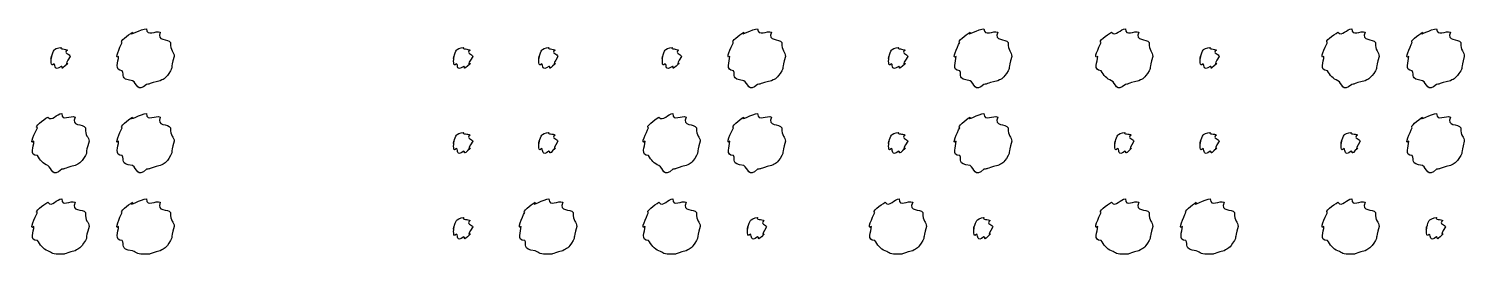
# Model space of a CAD drawing. Header units: millimetres. Extents: x 32 to 178, y 41 to 266.
# Drawn here: x 160.38 to 178.03, y 256.26 to 259.04 of the extents above; entities that cross this region are included whole.
import ezdxf

# ---------------------------------------------------------------- set-up
doc = ezdxf.new("R2010")
doc.units = ezdxf.units.MM
doc.layers.get('0').update_dxf_attribs({"linetype": 'CONTINUOUS'})

msp = doc.modelspace()

# ---------------------------------------------------------------- linework, layer by layer
at = {"color": 0}
for p, q in [((161.827, 259.037), (161.827, 259.037)), ((169.341, 259.037), (169.341, 259.037)), ((172.124, 259.037), (172.124, 259.037)), ((173.864, 259.037), (173.864, 259.037)), ((176.646, 259.037), (176.646, 259.037)), ((177.689, 259.037), (177.689, 259.037)), ((160.78, 258.805), (160.78, 258.805)), ((165.728, 258.805), (165.728, 258.805)), ((166.776, 258.805), (166.776, 258.805)), ((168.294, 258.805), (168.294, 258.805)), ((171.076, 258.805), (171.076, 258.805)), ((174.906, 258.805), (174.906, 258.805)), ((160.786, 257.995), (160.786, 257.995)), ((161.827, 257.995), (161.827, 257.995)), ((168.3, 257.995), (168.3, 257.995)), ((169.341, 257.995), (169.341, 257.995)), ((172.124, 257.995), (172.124, 257.995)), ((177.689, 257.995), (177.689, 257.995)), ((165.728, 257.763), (165.728, 257.763)), ((166.776, 257.763), (166.776, 257.763)), ((171.076, 257.763), (171.076, 257.763)), ((173.859, 257.763), (173.859, 257.763)), ((174.906, 257.763), (174.906, 257.763)), ((176.641, 257.763), (176.641, 257.763)), ((160.786, 256.947), (160.786, 256.947)), ((161.827, 256.947), (161.827, 256.947)), ((166.776, 256.947), (166.776, 256.947)), ((168.3, 256.947), (168.3, 256.947)), ((171.082, 256.947), (171.082, 256.947)), ((173.864, 256.947), (173.864, 256.947)), ((174.906, 256.947), (174.906, 256.947)), ((176.646, 256.947), (176.646, 256.947)), ((165.728, 256.716), (165.728, 256.716)), ((169.341, 256.716), (169.341, 256.716)), ((172.124, 256.716), (172.124, 256.716)), ((177.689, 256.716), (177.689, 256.716))]:
    msp.add_line(p, q, dxfattribs=at)
for points in [[(161.53, 258.866), (161.491, 258.877), (161.604, 258.962), (161.656, 258.993)], [(161.656, 258.993), (161.597, 258.935), (161.768, 259.037), (161.827, 259.037)], [(161.827, 259.037), (161.833, 258.935), (161.943, 259.021), (161.998, 258.993)], [(161.998, 258.993), (161.943, 258.877), (162.094, 258.921), (162.125, 258.866)], [(169.044, 258.866), (169.005, 258.877), (169.118, 258.962), (169.171, 258.993)], [(169.171, 258.993), (169.111, 258.935), (169.282, 259.037), (169.341, 259.037)], [(169.341, 259.037), (169.347, 258.935), (169.458, 259.021), (169.513, 258.993)], [(169.513, 258.993), (169.458, 258.877), (169.609, 258.921), (169.639, 258.866)], [(171.826, 258.866), (171.788, 258.877), (171.901, 258.962), (171.953, 258.993)], [(171.953, 258.993), (171.894, 258.935), (172.065, 259.037), (172.124, 259.037)], [(172.124, 259.037), (172.129, 258.935), (172.24, 259.021), (172.295, 258.993)], [(172.295, 258.993), (172.24, 258.877), (172.391, 258.921), (172.422, 258.866)], [(173.567, 258.866), (173.518, 258.877), (173.638, 258.962), (173.693, 258.993)], [(173.693, 258.993), (173.746, 258.935), (173.805, 259.037), (173.864, 259.037)], [(173.864, 259.037), (173.86, 258.935), (173.974, 259.021), (174.03, 258.993)], [(174.03, 258.993), (173.971, 258.877), (174.126, 258.921), (174.157, 258.866)], [(176.349, 258.866), (176.301, 258.877), (176.421, 258.962), (176.476, 258.993)], [(176.476, 258.993), (176.528, 258.935), (176.587, 259.037), (176.646, 259.037)], [(176.646, 259.037), (176.643, 258.935), (176.757, 259.021), (176.812, 258.993)], [(176.812, 258.993), (176.753, 258.877), (176.909, 258.921), (176.939, 258.866)], [(177.391, 258.866), (177.352, 258.877), (177.465, 258.962), (177.517, 258.993)], [(177.517, 258.993), (177.458, 258.935), (177.629, 259.037), (177.689, 259.037)], [(177.689, 259.037), (177.694, 258.935), (177.804, 259.021), (177.859, 258.993)], [(177.859, 258.993), (177.804, 258.877), (177.956, 258.921), (177.986, 258.866)], [(160.659, 258.695), (160.642, 258.619), (160.669, 258.75), (160.692, 258.772)], [(160.692, 258.772), (160.686, 258.781), (160.742, 258.805), (160.78, 258.805)], [(160.78, 258.805), (160.752, 258.781), (160.835, 258.794), (160.857, 258.772)], [(160.857, 258.772), (160.796, 258.736), (160.89, 258.724), (160.89, 258.695)], [(161.485, 258.695), (161.428, 258.648), (161.499, 258.811), (161.53, 258.866)], [(162.125, 258.866), (162.119, 258.767), (162.169, 258.753), (162.169, 258.695)], [(165.607, 258.695), (165.591, 258.619), (165.618, 258.75), (165.64, 258.772)], [(165.64, 258.772), (165.635, 258.781), (165.691, 258.805), (165.728, 258.805)], [(165.728, 258.805), (165.701, 258.781), (165.784, 258.794), (165.806, 258.772)], [(165.806, 258.772), (165.745, 258.736), (165.839, 258.724), (165.839, 258.695)], [(166.654, 258.695), (166.641, 258.619), (166.666, 258.75), (166.688, 258.772)], [(166.688, 258.772), (166.685, 258.781), (166.739, 258.805), (166.776, 258.805)], [(166.776, 258.805), (166.751, 258.781), (166.831, 258.794), (166.853, 258.772)], [(166.853, 258.772), (166.795, 258.736), (166.886, 258.724), (166.886, 258.695)], [(168.173, 258.695), (168.156, 258.619), (168.184, 258.75), (168.206, 258.772)], [(168.206, 258.772), (168.201, 258.781), (168.257, 258.805), (168.294, 258.805)], [(168.294, 258.805), (168.267, 258.781), (168.349, 258.794), (168.371, 258.772)], [(168.371, 258.772), (168.311, 258.736), (168.404, 258.724), (168.404, 258.695)], [(169, 258.695), (168.942, 258.648), (169.014, 258.811), (169.044, 258.866)], [(169.639, 258.866), (169.634, 258.767), (169.683, 258.753), (169.683, 258.695)], [(170.955, 258.695), (170.939, 258.619), (170.966, 258.75), (170.988, 258.772)], [(170.988, 258.772), (170.983, 258.781), (171.039, 258.805), (171.076, 258.805)], [(171.076, 258.805), (171.049, 258.781), (171.132, 258.794), (171.154, 258.772)], [(171.154, 258.772), (171.093, 258.736), (171.187, 258.724), (171.187, 258.695)], [(171.782, 258.695), (171.724, 258.648), (171.796, 258.811), (171.826, 258.866)], [(172.422, 258.866), (172.416, 258.767), (172.466, 258.753), (172.466, 258.695)], [(173.523, 258.695), (173.459, 258.648), (173.536, 258.811), (173.567, 258.866)], [(174.157, 258.866), (174.147, 258.767), (174.201, 258.753), (174.201, 258.695)], [(174.785, 258.695), (174.771, 258.619), (174.796, 258.75), (174.818, 258.772)], [(174.818, 258.772), (174.815, 258.781), (174.869, 258.805), (174.906, 258.805)], [(174.906, 258.805), (174.881, 258.781), (174.961, 258.794), (174.983, 258.772)], [(174.983, 258.772), (174.926, 258.736), (175.016, 258.724), (175.016, 258.695)], [(176.305, 258.695), (176.241, 258.648), (176.319, 258.811), (176.349, 258.866)], [(176.939, 258.866), (176.929, 258.767), (176.983, 258.753), (176.983, 258.695)], [(177.347, 258.695), (177.289, 258.648), (177.36, 258.811), (177.391, 258.866)], [(177.986, 258.866), (177.981, 258.767), (178.03, 258.753), (178.03, 258.695)], [(160.692, 258.607), (160.642, 258.553), (160.659, 258.658), (160.659, 258.695)], [(160.78, 258.574), (160.686, 258.509), (160.714, 258.585), (160.692, 258.607)], [(160.857, 258.607), (160.752, 258.509), (160.809, 258.574), (160.78, 258.574)], [(160.89, 258.695), (160.796, 258.553), (160.879, 258.629), (160.857, 258.607)], [(161.53, 258.519), (161.428, 258.527), (161.485, 258.632), (161.485, 258.695)], [(162.169, 258.695), (162.119, 258.527), (162.154, 258.574), (162.125, 258.519)], [(165.64, 258.607), (165.591, 258.553), (165.607, 258.658), (165.607, 258.695)], [(165.728, 258.574), (165.635, 258.509), (165.662, 258.585), (165.64, 258.607)], [(165.806, 258.607), (165.701, 258.509), (165.757, 258.574), (165.728, 258.574)], [(165.839, 258.695), (165.745, 258.553), (165.828, 258.629), (165.806, 258.607)], [(166.688, 258.607), (166.641, 258.553), (166.654, 258.658), (166.654, 258.695)], [(166.776, 258.574), (166.685, 258.509), (166.71, 258.585), (166.688, 258.607)], [(166.853, 258.607), (166.751, 258.509), (166.805, 258.574), (166.776, 258.574)], [(166.886, 258.695), (166.795, 258.553), (166.875, 258.629), (166.853, 258.607)], [(168.206, 258.607), (168.156, 258.553), (168.173, 258.658), (168.173, 258.695)], [(168.294, 258.574), (168.201, 258.509), (168.228, 258.585), (168.206, 258.607)], [(168.371, 258.607), (168.267, 258.509), (168.323, 258.574), (168.294, 258.574)], [(168.404, 258.695), (168.311, 258.553), (168.394, 258.629), (168.371, 258.607)], [(169.044, 258.519), (168.942, 258.527), (169, 258.632), (169, 258.695)], [(169.683, 258.695), (169.634, 258.527), (169.668, 258.574), (169.639, 258.519)], [(170.988, 258.607), (170.939, 258.553), (170.955, 258.658), (170.955, 258.695)], [(171.076, 258.574), (170.983, 258.509), (171.01, 258.585), (170.988, 258.607)], [(171.154, 258.607), (171.049, 258.509), (171.105, 258.574), (171.076, 258.574)], [(171.187, 258.695), (171.093, 258.553), (171.176, 258.629), (171.154, 258.607)], [(171.826, 258.519), (171.724, 258.527), (171.782, 258.632), (171.782, 258.695)], [(172.466, 258.695), (172.416, 258.527), (172.45, 258.574), (172.422, 258.519)], [(173.567, 258.519), (173.459, 258.527), (173.523, 258.632), (173.523, 258.695)], [(174.201, 258.695), (174.147, 258.527), (174.185, 258.574), (174.157, 258.519)], [(174.818, 258.607), (174.771, 258.553), (174.785, 258.658), (174.785, 258.695)], [(174.906, 258.574), (174.815, 258.509), (174.84, 258.585), (174.818, 258.607)], [(174.983, 258.607), (174.881, 258.509), (174.935, 258.574), (174.906, 258.574)], [(175.016, 258.695), (174.926, 258.553), (175.005, 258.629), (174.983, 258.607)], [(176.349, 258.519), (176.241, 258.527), (176.305, 258.632), (176.305, 258.695)], [(176.983, 258.695), (176.929, 258.527), (176.968, 258.574), (176.939, 258.519)], [(177.391, 258.519), (177.289, 258.527), (177.347, 258.632), (177.347, 258.695)], [(178.03, 258.695), (177.981, 258.527), (178.015, 258.574), (177.986, 258.519)], [(161.656, 258.397), (161.491, 258.421), (161.563, 258.466), (161.53, 258.519)], [(161.827, 258.353), (161.714, 258.244), (161.712, 258.367), (161.656, 258.397)], [(161.998, 258.397), (161.833, 258.361), (161.885, 258.353), (161.827, 258.353)], [(162.125, 258.519), (162.06, 258.421), (162.053, 258.426), (161.998, 258.397)], [(169.171, 258.397), (169.005, 258.421), (169.077, 258.466), (169.044, 258.519)], [(169.341, 258.353), (169.229, 258.244), (169.226, 258.367), (169.171, 258.397)], [(169.513, 258.397), (169.347, 258.361), (169.4, 258.353), (169.341, 258.353)], [(169.639, 258.519), (169.575, 258.421), (169.568, 258.426), (169.513, 258.397)], [(171.953, 258.397), (171.788, 258.421), (171.859, 258.466), (171.826, 258.519)], [(172.124, 258.353), (172.011, 258.244), (172.008, 258.367), (171.953, 258.397)], [(172.295, 258.397), (172.129, 258.361), (172.182, 258.353), (172.124, 258.353)], [(172.422, 258.519), (172.357, 258.421), (172.35, 258.426), (172.295, 258.397)], [(173.693, 258.397), (173.635, 258.421), (173.596, 258.466), (173.567, 258.519)], [(173.864, 258.353), (173.746, 258.244), (173.749, 258.367), (173.693, 258.397)], [(174.03, 258.397), (173.86, 258.361), (173.919, 258.353), (173.864, 258.353)], [(174.157, 258.519), (174.088, 258.421), (174.085, 258.426), (174.03, 258.397)], [(176.476, 258.397), (176.418, 258.421), (176.378, 258.466), (176.349, 258.519)], [(176.646, 258.353), (176.528, 258.244), (176.531, 258.367), (176.476, 258.397)], [(176.812, 258.397), (176.643, 258.361), (176.702, 258.353), (176.646, 258.353)], [(176.939, 258.519), (176.87, 258.421), (176.867, 258.426), (176.812, 258.397)], [(177.517, 258.397), (177.352, 258.421), (177.424, 258.466), (177.391, 258.519)], [(177.689, 258.353), (177.575, 258.244), (177.572, 258.367), (177.517, 258.397)], [(177.859, 258.397), (177.694, 258.361), (177.746, 258.353), (177.689, 258.353)], [(177.986, 258.519), (177.921, 258.421), (177.914, 258.426), (177.859, 258.397)], [(160.488, 257.818), (160.439, 257.829), (160.559, 257.92), (160.614, 257.951)], [(160.614, 257.951), (160.667, 257.888), (160.726, 257.995), (160.786, 257.995)], [(160.786, 257.995), (160.781, 257.888), (160.896, 257.98), (160.951, 257.951)], [(160.951, 257.951), (160.891, 257.829), (161.047, 257.876), (161.078, 257.818)], [(161.53, 257.818), (161.491, 257.829), (161.604, 257.92), (161.656, 257.951)], [(161.656, 257.951), (161.597, 257.888), (161.768, 257.995), (161.827, 257.995)], [(161.827, 257.995), (161.833, 257.888), (161.943, 257.98), (161.998, 257.951)], [(161.998, 257.951), (161.943, 257.829), (162.094, 257.876), (162.125, 257.818)], [(168.002, 257.818), (167.954, 257.829), (168.074, 257.92), (168.129, 257.951)], [(168.129, 257.951), (168.181, 257.888), (168.24, 257.995), (168.3, 257.995)], [(168.3, 257.995), (168.296, 257.888), (168.41, 257.98), (168.465, 257.951)], [(168.465, 257.951), (168.406, 257.829), (168.562, 257.876), (168.592, 257.818)], [(169.044, 257.818), (169.005, 257.829), (169.118, 257.92), (169.171, 257.951)], [(169.171, 257.951), (169.111, 257.888), (169.282, 257.995), (169.341, 257.995)], [(169.341, 257.995), (169.347, 257.888), (169.458, 257.98), (169.513, 257.951)], [(169.513, 257.951), (169.458, 257.829), (169.609, 257.876), (169.639, 257.818)], [(171.826, 257.818), (171.788, 257.829), (171.901, 257.92), (171.953, 257.951)], [(171.953, 257.951), (171.894, 257.888), (172.065, 257.995), (172.124, 257.995)], [(172.124, 257.995), (172.129, 257.888), (172.24, 257.98), (172.295, 257.951)], [(172.295, 257.951), (172.24, 257.829), (172.391, 257.876), (172.422, 257.818)], [(177.391, 257.818), (177.352, 257.829), (177.465, 257.92), (177.517, 257.951)], [(177.517, 257.951), (177.458, 257.888), (177.629, 257.995), (177.689, 257.995)], [(177.689, 257.995), (177.694, 257.888), (177.804, 257.98), (177.859, 257.951)], [(177.859, 257.951), (177.804, 257.829), (177.956, 257.876), (177.986, 257.818)], [(160.444, 257.653), (160.38, 257.598), (160.457, 257.763), (160.488, 257.818)], [(161.078, 257.818), (161.068, 257.715), (161.122, 257.708), (161.122, 257.653)], [(161.485, 257.653), (161.428, 257.598), (161.499, 257.763), (161.53, 257.818)], [(162.125, 257.818), (162.119, 257.715), (162.169, 257.708), (162.169, 257.653)], [(165.607, 257.653), (165.591, 257.572), (165.618, 257.708), (165.64, 257.73)], [(165.64, 257.73), (165.635, 257.733), (165.691, 257.763), (165.728, 257.763)], [(165.728, 257.763), (165.701, 257.733), (165.784, 257.753), (165.806, 257.73)], [(165.806, 257.73), (165.745, 257.689), (165.839, 257.682), (165.839, 257.653)], [(166.654, 257.653), (166.641, 257.572), (166.666, 257.708), (166.688, 257.73)], [(166.688, 257.73), (166.685, 257.733), (166.739, 257.763), (166.776, 257.763)], [(166.776, 257.763), (166.751, 257.733), (166.831, 257.753), (166.853, 257.73)], [(166.853, 257.73), (166.795, 257.689), (166.886, 257.682), (166.886, 257.653)], [(167.958, 257.653), (167.895, 257.598), (167.972, 257.763), (168.002, 257.818)], [(168.592, 257.818), (168.582, 257.715), (168.636, 257.708), (168.636, 257.653)], [(169, 257.653), (168.942, 257.598), (169.014, 257.763), (169.044, 257.818)], [(169.639, 257.818), (169.634, 257.715), (169.683, 257.708), (169.683, 257.653)], [(170.955, 257.653), (170.939, 257.572), (170.966, 257.708), (170.988, 257.73)], [(170.988, 257.73), (170.983, 257.733), (171.039, 257.763), (171.076, 257.763)], [(171.076, 257.763), (171.049, 257.733), (171.132, 257.753), (171.154, 257.73)], [(171.154, 257.73), (171.093, 257.689), (171.187, 257.682), (171.187, 257.653)], [(171.782, 257.653), (171.724, 257.598), (171.796, 257.763), (171.826, 257.818)], [(172.422, 257.818), (172.416, 257.715), (172.466, 257.708), (172.466, 257.653)], [(173.737, 257.653), (173.721, 257.572), (173.749, 257.708), (173.771, 257.73)], [(173.771, 257.73), (173.765, 257.733), (173.822, 257.763), (173.859, 257.763)], [(173.859, 257.763), (173.831, 257.733), (173.914, 257.753), (173.936, 257.73)], [(173.936, 257.73), (173.875, 257.689), (173.969, 257.682), (173.969, 257.653)], [(174.785, 257.653), (174.771, 257.572), (174.796, 257.708), (174.818, 257.73)], [(174.818, 257.73), (174.815, 257.733), (174.869, 257.763), (174.906, 257.763)], [(174.906, 257.763), (174.881, 257.733), (174.961, 257.753), (174.983, 257.73)], [(174.983, 257.73), (174.926, 257.689), (175.016, 257.682), (175.016, 257.653)], [(176.52, 257.653), (176.503, 257.572), (176.531, 257.708), (176.553, 257.73)], [(176.553, 257.73), (176.547, 257.733), (176.604, 257.763), (176.641, 257.763)], [(176.641, 257.763), (176.614, 257.733), (176.696, 257.753), (176.718, 257.73)], [(176.718, 257.73), (176.658, 257.689), (176.751, 257.682), (176.751, 257.653)], [(177.347, 257.653), (177.289, 257.598), (177.36, 257.763), (177.391, 257.818)], [(177.986, 257.818), (177.981, 257.715), (178.03, 257.708), (178.03, 257.653)], [(160.488, 257.477), (160.38, 257.479), (160.444, 257.59), (160.444, 257.653)], [(161.122, 257.653), (161.068, 257.479), (161.107, 257.532), (161.078, 257.477)], [(161.53, 257.477), (161.428, 257.479), (161.485, 257.59), (161.485, 257.653)], [(162.169, 257.653), (162.119, 257.479), (162.154, 257.532), (162.125, 257.477)], [(165.64, 257.565), (165.591, 257.506), (165.607, 257.616), (165.607, 257.653)], [(165.728, 257.532), (165.635, 257.462), (165.662, 257.543), (165.64, 257.565)], [(165.806, 257.565), (165.701, 257.462), (165.757, 257.532), (165.728, 257.532)], [(165.839, 257.653), (165.745, 257.506), (165.828, 257.587), (165.806, 257.565)], [(166.688, 257.565), (166.641, 257.506), (166.654, 257.616), (166.654, 257.653)], [(166.776, 257.532), (166.685, 257.462), (166.71, 257.543), (166.688, 257.565)], [(166.853, 257.565), (166.751, 257.462), (166.805, 257.532), (166.776, 257.532)], [(166.886, 257.653), (166.795, 257.506), (166.875, 257.587), (166.853, 257.565)], [(168.002, 257.477), (167.895, 257.479), (167.958, 257.59), (167.958, 257.653)], [(168.636, 257.653), (168.582, 257.479), (168.621, 257.532), (168.592, 257.477)], [(169.044, 257.477), (168.942, 257.479), (169, 257.59), (169, 257.653)], [(169.683, 257.653), (169.634, 257.479), (169.668, 257.532), (169.639, 257.477)], [(170.988, 257.565), (170.939, 257.506), (170.955, 257.616), (170.955, 257.653)], [(171.076, 257.532), (170.983, 257.462), (171.01, 257.543), (170.988, 257.565)], [(171.154, 257.565), (171.049, 257.462), (171.105, 257.532), (171.076, 257.532)], [(171.187, 257.653), (171.093, 257.506), (171.176, 257.587), (171.154, 257.565)], [(171.826, 257.477), (171.724, 257.479), (171.782, 257.59), (171.782, 257.653)], [(172.466, 257.653), (172.416, 257.479), (172.45, 257.532), (172.422, 257.477)], [(173.771, 257.565), (173.721, 257.506), (173.737, 257.616), (173.737, 257.653)], [(173.859, 257.532), (173.765, 257.462), (173.793, 257.543), (173.771, 257.565)], [(173.936, 257.565), (173.831, 257.462), (173.888, 257.532), (173.859, 257.532)], [(173.969, 257.653), (173.875, 257.506), (173.958, 257.587), (173.936, 257.565)], [(174.818, 257.565), (174.771, 257.506), (174.785, 257.616), (174.785, 257.653)], [(174.906, 257.532), (174.815, 257.462), (174.84, 257.543), (174.818, 257.565)], [(174.983, 257.565), (174.881, 257.462), (174.935, 257.532), (174.906, 257.532)], [(175.016, 257.653), (174.926, 257.506), (175.005, 257.587), (174.983, 257.565)], [(176.553, 257.565), (176.503, 257.506), (176.52, 257.616), (176.52, 257.653)], [(176.641, 257.532), (176.547, 257.462), (176.575, 257.543), (176.553, 257.565)], [(176.718, 257.565), (176.614, 257.462), (176.67, 257.532), (176.641, 257.532)], [(176.751, 257.653), (176.658, 257.506), (176.74, 257.587), (176.718, 257.565)], [(177.391, 257.477), (177.289, 257.479), (177.347, 257.59), (177.347, 257.653)], [(178.03, 257.653), (177.981, 257.479), (178.015, 257.532), (177.986, 257.477)], [(160.614, 257.356), (160.557, 257.374), (160.517, 257.424), (160.488, 257.477)], [(160.786, 257.312), (160.667, 257.197), (160.669, 257.325), (160.614, 257.356)], [(160.951, 257.356), (160.781, 257.314), (160.841, 257.312), (160.786, 257.312)], [(161.078, 257.477), (161.008, 257.374), (161.006, 257.385), (160.951, 257.356)], [(161.656, 257.356), (161.491, 257.374), (161.563, 257.424), (161.53, 257.477)], [(161.827, 257.312), (161.714, 257.197), (161.712, 257.325), (161.656, 257.356)], [(161.998, 257.356), (161.833, 257.314), (161.885, 257.312), (161.827, 257.312)], [(162.125, 257.477), (162.06, 257.374), (162.053, 257.385), (161.998, 257.356)], [(168.129, 257.356), (168.071, 257.374), (168.031, 257.424), (168.002, 257.477)], [(168.3, 257.312), (168.181, 257.197), (168.184, 257.325), (168.129, 257.356)], [(168.465, 257.356), (168.296, 257.314), (168.355, 257.312), (168.3, 257.312)], [(168.592, 257.477), (168.523, 257.374), (168.52, 257.385), (168.465, 257.356)], [(169.171, 257.356), (169.005, 257.374), (169.077, 257.424), (169.044, 257.477)], [(169.341, 257.312), (169.229, 257.197), (169.226, 257.325), (169.171, 257.356)], [(169.513, 257.356), (169.347, 257.314), (169.4, 257.312), (169.341, 257.312)], [(169.639, 257.477), (169.575, 257.374), (169.568, 257.385), (169.513, 257.356)], [(171.953, 257.356), (171.788, 257.374), (171.859, 257.424), (171.826, 257.477)], [(172.124, 257.312), (172.011, 257.197), (172.008, 257.325), (171.953, 257.356)], [(172.295, 257.356), (172.129, 257.314), (172.182, 257.312), (172.124, 257.312)], [(172.422, 257.477), (172.357, 257.374), (172.35, 257.385), (172.295, 257.356)], [(177.517, 257.356), (177.352, 257.374), (177.424, 257.424), (177.391, 257.477)], [(177.689, 257.312), (177.575, 257.197), (177.572, 257.325), (177.517, 257.356)], [(177.859, 257.356), (177.694, 257.314), (177.746, 257.312), (177.689, 257.312)], [(177.986, 257.477), (177.921, 257.374), (177.914, 257.385), (177.859, 257.356)], [(160.488, 256.777), (160.439, 256.778), (160.559, 256.873), (160.614, 256.903)], [(160.614, 256.903), (160.667, 256.837), (160.726, 256.947), (160.786, 256.947)], [(160.786, 256.947), (160.781, 256.837), (160.896, 256.933), (160.951, 256.903)], [(160.951, 256.903), (160.891, 256.778), (161.047, 256.832), (161.078, 256.777)], [(161.53, 256.777), (161.491, 256.778), (161.604, 256.873), (161.656, 256.903)], [(161.656, 256.903), (161.597, 256.837), (161.768, 256.947), (161.827, 256.947)], [(161.827, 256.947), (161.833, 256.837), (161.943, 256.933), (161.998, 256.903)], [(161.998, 256.903), (161.943, 256.778), (162.094, 256.832), (162.125, 256.777)], [(166.478, 256.777), (166.439, 256.778), (166.552, 256.873), (166.605, 256.903)], [(166.605, 256.903), (166.546, 256.837), (166.716, 256.947), (166.776, 256.947)], [(166.776, 256.947), (166.781, 256.837), (166.891, 256.933), (166.946, 256.903)], [(166.946, 256.903), (166.891, 256.778), (167.043, 256.832), (167.073, 256.777)], [(168.002, 256.777), (167.954, 256.778), (168.074, 256.873), (168.129, 256.903)], [(168.129, 256.903), (168.181, 256.837), (168.24, 256.947), (168.3, 256.947)], [(168.3, 256.947), (168.296, 256.837), (168.41, 256.933), (168.465, 256.903)], [(168.465, 256.903), (168.406, 256.778), (168.562, 256.832), (168.592, 256.777)], [(170.784, 256.777), (170.736, 256.778), (170.856, 256.873), (170.911, 256.903)], [(170.911, 256.903), (170.964, 256.837), (171.023, 256.947), (171.082, 256.947)], [(171.082, 256.947), (171.078, 256.837), (171.192, 256.933), (171.248, 256.903)], [(171.248, 256.903), (171.188, 256.778), (171.344, 256.832), (171.374, 256.777)], [(173.567, 256.777), (173.518, 256.778), (173.638, 256.873), (173.693, 256.903)], [(173.693, 256.903), (173.746, 256.837), (173.805, 256.947), (173.864, 256.947)], [(173.864, 256.947), (173.86, 256.837), (173.974, 256.933), (174.03, 256.903)], [(174.03, 256.903), (173.971, 256.778), (174.126, 256.832), (174.157, 256.777)], [(174.608, 256.777), (174.57, 256.778), (174.683, 256.873), (174.735, 256.903)], [(174.735, 256.903), (174.676, 256.837), (174.847, 256.947), (174.906, 256.947)], [(174.906, 256.947), (174.912, 256.837), (175.022, 256.933), (175.077, 256.903)], [(175.077, 256.903), (175.022, 256.778), (175.174, 256.832), (175.204, 256.777)], [(176.349, 256.777), (176.301, 256.778), (176.421, 256.873), (176.476, 256.903)], [(176.476, 256.903), (176.528, 256.837), (176.587, 256.947), (176.646, 256.947)], [(176.646, 256.947), (176.643, 256.837), (176.757, 256.933), (176.812, 256.903)], [(176.812, 256.903), (176.753, 256.778), (176.909, 256.832), (176.939, 256.777)], [(160.444, 256.606), (160.38, 256.551), (160.457, 256.722), (160.488, 256.777)], [(161.078, 256.777), (161.068, 256.668), (161.122, 256.664), (161.122, 256.606)], [(161.485, 256.606), (161.428, 256.551), (161.499, 256.722), (161.53, 256.777)], [(162.125, 256.777), (162.119, 256.668), (162.169, 256.664), (162.169, 256.606)], [(165.607, 256.6), (165.591, 256.518), (165.618, 256.655), (165.64, 256.678)], [(165.64, 256.678), (165.635, 256.683), (165.691, 256.716), (165.728, 256.716)], [(165.728, 256.716), (165.701, 256.683), (165.784, 256.702), (165.806, 256.678)], [(165.806, 256.678), (165.745, 256.635), (165.839, 256.629), (165.839, 256.6)], [(166.434, 256.606), (166.376, 256.551), (166.448, 256.722), (166.478, 256.777)], [(167.073, 256.777), (167.068, 256.668), (167.118, 256.664), (167.118, 256.606)], [(167.958, 256.606), (167.895, 256.551), (167.972, 256.722), (168.002, 256.777)], [(168.592, 256.777), (168.582, 256.668), (168.636, 256.664), (168.636, 256.606)], [(169.22, 256.6), (169.207, 256.518), (169.231, 256.655), (169.253, 256.678)], [(169.253, 256.678), (169.251, 256.683), (169.304, 256.716), (169.341, 256.716)], [(169.341, 256.716), (169.317, 256.683), (169.397, 256.702), (169.419, 256.678)], [(169.419, 256.678), (169.361, 256.635), (169.452, 256.629), (169.452, 256.6)], [(170.74, 256.606), (170.677, 256.551), (170.754, 256.722), (170.784, 256.777)], [(171.374, 256.777), (171.365, 256.668), (171.418, 256.664), (171.418, 256.606)], [(172.002, 256.6), (171.989, 256.518), (172.014, 256.655), (172.036, 256.678)], [(172.036, 256.678), (172.033, 256.683), (172.087, 256.716), (172.124, 256.716)], [(172.124, 256.716), (172.099, 256.683), (172.179, 256.702), (172.201, 256.678)], [(172.201, 256.678), (172.143, 256.635), (172.234, 256.629), (172.234, 256.6)], [(173.523, 256.606), (173.459, 256.551), (173.536, 256.722), (173.567, 256.777)], [(174.157, 256.777), (174.147, 256.668), (174.201, 256.664), (174.201, 256.606)], [(174.564, 256.606), (174.506, 256.551), (174.578, 256.722), (174.608, 256.777)], [(175.204, 256.777), (175.198, 256.668), (175.248, 256.664), (175.248, 256.606)], [(176.305, 256.606), (176.241, 256.551), (176.319, 256.722), (176.349, 256.777)], [(176.939, 256.777), (176.929, 256.668), (176.983, 256.664), (176.983, 256.606)], [(177.567, 256.6), (177.553, 256.518), (177.578, 256.655), (177.6, 256.678)], [(177.6, 256.678), (177.598, 256.683), (177.651, 256.716), (177.689, 256.716)], [(177.689, 256.716), (177.663, 256.683), (177.744, 256.702), (177.765, 256.678)], [(177.765, 256.678), (177.708, 256.635), (177.799, 256.629), (177.799, 256.6)], [(160.488, 256.435), (160.38, 256.43), (160.444, 256.542), (160.444, 256.606)], [(161.122, 256.606), (161.068, 256.43), (161.107, 256.486), (161.078, 256.435)], [(161.53, 256.435), (161.428, 256.43), (161.485, 256.542), (161.485, 256.606)], [(162.169, 256.606), (162.119, 256.43), (162.154, 256.486), (162.125, 256.435)], [(165.64, 256.512), (165.591, 256.454), (165.607, 256.567), (165.607, 256.6)], [(165.728, 256.479), (165.635, 256.407), (165.662, 256.49), (165.64, 256.512)], [(165.806, 256.512), (165.701, 256.407), (165.757, 256.479), (165.728, 256.479)], [(165.839, 256.6), (165.745, 256.454), (165.828, 256.537), (165.806, 256.512)], [(166.478, 256.435), (166.376, 256.43), (166.434, 256.542), (166.434, 256.606)], [(167.118, 256.606), (167.068, 256.43), (167.102, 256.486), (167.073, 256.435)], [(168.002, 256.435), (167.895, 256.43), (167.958, 256.542), (167.958, 256.606)], [(168.636, 256.606), (168.582, 256.43), (168.621, 256.486), (168.592, 256.435)], [(169.253, 256.512), (169.207, 256.454), (169.22, 256.567), (169.22, 256.6)], [(169.341, 256.479), (169.251, 256.407), (169.275, 256.49), (169.253, 256.512)], [(169.419, 256.512), (169.317, 256.407), (169.37, 256.479), (169.341, 256.479)], [(169.452, 256.6), (169.361, 256.454), (169.441, 256.537), (169.419, 256.512)], [(170.784, 256.435), (170.677, 256.43), (170.74, 256.542), (170.74, 256.606)], [(171.418, 256.606), (171.365, 256.43), (171.403, 256.486), (171.374, 256.435)], [(172.036, 256.512), (171.989, 256.454), (172.002, 256.567), (172.002, 256.6)], [(172.124, 256.479), (172.033, 256.407), (172.058, 256.49), (172.036, 256.512)], [(172.201, 256.512), (172.099, 256.407), (172.153, 256.479), (172.124, 256.479)], [(172.234, 256.6), (172.143, 256.454), (172.223, 256.537), (172.201, 256.512)], [(173.567, 256.435), (173.459, 256.43), (173.523, 256.542), (173.523, 256.606)], [(174.201, 256.606), (174.147, 256.43), (174.185, 256.486), (174.157, 256.435)], [(174.608, 256.435), (174.506, 256.43), (174.564, 256.542), (174.564, 256.606)], [(175.248, 256.606), (175.198, 256.43), (175.233, 256.486), (175.204, 256.435)], [(176.349, 256.435), (176.241, 256.43), (176.305, 256.542), (176.305, 256.606)], [(176.983, 256.606), (176.929, 256.43), (176.968, 256.486), (176.939, 256.435)], [(177.6, 256.512), (177.553, 256.454), (177.567, 256.567), (177.567, 256.6)], [(177.689, 256.479), (177.598, 256.407), (177.622, 256.49), (177.6, 256.512)], [(177.765, 256.512), (177.663, 256.407), (177.717, 256.479), (177.689, 256.479)], [(177.799, 256.6), (177.708, 256.454), (177.788, 256.537), (177.765, 256.512)], [(160.614, 256.308), (160.557, 256.326), (160.517, 256.383), (160.488, 256.435)], [(160.786, 256.264), (160.667, 256.264), (160.669, 256.278), (160.614, 256.308)], [(160.951, 256.308), (160.781, 256.264), (160.841, 256.264), (160.786, 256.264)], [(161.078, 256.435), (161.008, 256.326), (161.006, 256.341), (160.951, 256.308)], [(161.656, 256.308), (161.491, 256.326), (161.563, 256.383), (161.53, 256.435)], [(161.827, 256.264), (161.714, 256.264), (161.712, 256.278), (161.656, 256.308)], [(161.998, 256.308), (161.833, 256.264), (161.885, 256.264), (161.827, 256.264)], [(162.125, 256.435), (162.06, 256.326), (162.053, 256.341), (161.998, 256.308)], [(166.605, 256.308), (166.439, 256.326), (166.511, 256.383), (166.478, 256.435)], [(166.776, 256.264), (166.663, 256.264), (166.66, 256.278), (166.605, 256.308)], [(166.946, 256.308), (166.781, 256.264), (166.834, 256.264), (166.776, 256.264)], [(167.073, 256.435), (167.009, 256.326), (167.002, 256.341), (166.946, 256.308)], [(168.129, 256.308), (168.071, 256.326), (168.031, 256.383), (168.002, 256.435)], [(168.3, 256.264), (168.181, 256.264), (168.184, 256.278), (168.129, 256.308)], [(168.465, 256.308), (168.296, 256.264), (168.355, 256.264), (168.3, 256.264)], [(168.592, 256.435), (168.523, 256.326), (168.52, 256.341), (168.465, 256.308)], [(170.911, 256.308), (170.853, 256.326), (170.813, 256.383), (170.784, 256.435)], [(171.082, 256.264), (170.964, 256.264), (170.966, 256.278), (170.911, 256.308)], [(171.248, 256.308), (171.078, 256.264), (171.137, 256.264), (171.082, 256.264)], [(171.374, 256.435), (171.305, 256.326), (171.303, 256.341), (171.248, 256.308)], [(173.693, 256.308), (173.635, 256.326), (173.596, 256.383), (173.567, 256.435)], [(173.864, 256.264), (173.746, 256.264), (173.749, 256.278), (173.693, 256.308)], [(174.03, 256.308), (173.86, 256.264), (173.919, 256.264), (173.864, 256.264)], [(174.157, 256.435), (174.088, 256.326), (174.085, 256.341), (174.03, 256.308)], [(174.735, 256.308), (174.57, 256.326), (174.642, 256.383), (174.608, 256.435)], [(174.906, 256.264), (174.793, 256.264), (174.79, 256.278), (174.735, 256.308)], [(175.077, 256.308), (174.912, 256.264), (174.964, 256.264), (174.906, 256.264)], [(175.204, 256.435), (175.139, 256.326), (175.132, 256.341), (175.077, 256.308)], [(176.476, 256.308), (176.418, 256.326), (176.378, 256.383), (176.349, 256.435)], [(176.646, 256.264), (176.528, 256.264), (176.531, 256.278), (176.476, 256.308)], [(176.812, 256.308), (176.643, 256.264), (176.702, 256.264), (176.646, 256.264)], [(176.939, 256.435), (176.87, 256.326), (176.867, 256.341), (176.812, 256.308)]]:
    msp.add_open_spline(points, degree=3, dxfattribs=at)

doc.saveas('drawing.dxf')
